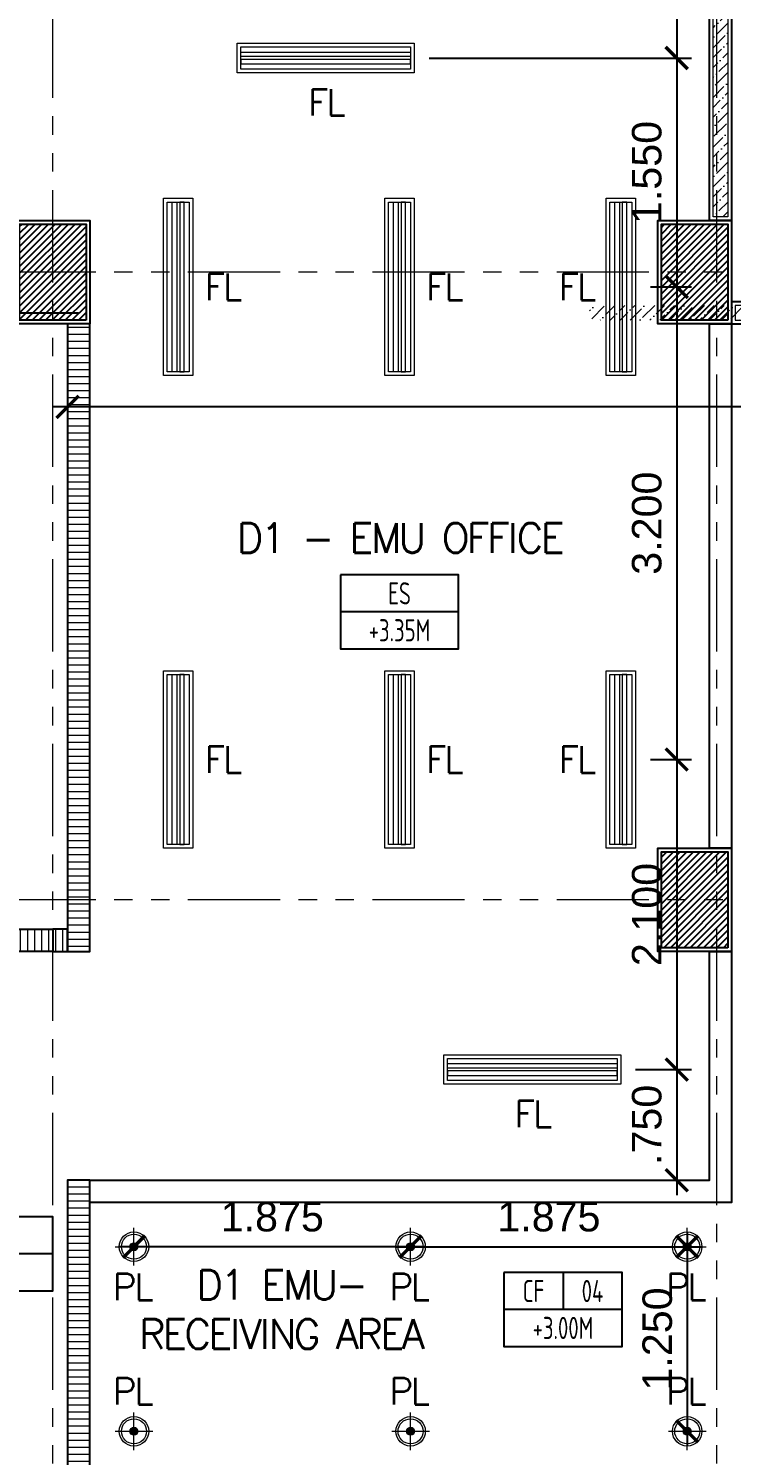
# Model space of a CAD drawing. Header units: metres. Extents: x -12400 to 1, y 0 to 106422.
# Drawn here: x -12298.91 to -12294.14, y 106338.85 to 106348.52 of the extents above; entities that cross this region are included whole.
import ezdxf
from ezdxf.enums import TextEntityAlignment as Align

# ---------------------------------------------------------------- set-up
doc = ezdxf.new("R2010")
doc.units = ezdxf.units.M
doc.header["$PDMODE"] = 35
doc.linetypes.add('CENTER', pattern=[2, 1.25, -0.25, 0.25, -0.25])
doc.linetypes.add('PHANTOM2', pattern=[1.25, 0.625, -0.125, 0.125, -0.125, 0.125, -0.125])
for name, color, linetype in [('C-SCHED', 1, 'Continuous'), ('E_FIX_LIGHT1', 2, 'Continuous'), ('lighting', 1, 'Continuous'), ('stone', 15, 'Continuous'), ('txt', 2, 'Continuous')]:
    doc.layers.add(name, color=color, linetype=linetype)
for name, color, linetype, lineweight in [('DIM 001', 251, 'Continuous', 13), ('FURN', 8, 'Continuous', 5), ('grid', 1, 'CENTER', 15), ('HATCH', 250, 'Continuous', 5), ('LAYOUT', 1, 'Continuous', 20), ('LF 001', 51, 'Continuous', 20)]:
    doc.layers.add(name, color=color, linetype=linetype, lineweight=lineweight)
doc.layers.add('GUIDELINES', color=206, linetype='Continuous', plot=False)
doc.styles.add('architxt', font='architxt.shx', dxfattribs={"width": 0.8})
doc.styles.add('DIMTXT-100', font='arial.ttf')
doc.styles.add('swis721', font='swiss.ttf')
doc.styles.add('T.25', font='romans.shx', dxfattribs={"height": 0.2})
doc.dimstyles.new('D-100', dxfattribs={"dimtxt": 0.2, "dimasz": 0.15, "dimexe": 0.1, "dimexo": 0.1, "dimgap": 0.1, "dimtad": 1, "dimdec": 3, "dimzin": 4, "dimdsep": 46, "dimtxsty": 'DIMTXT-100', "dimblk": 'ARCHTICK', "dimcen": 0.2, "dimdle": 0.1, "dimclrd": 8, "dimclre": 8, "dimclrt": 2, "dimadec": 0, "dimazin": 1, "dimtfac": 1, "dimtdec": 3, "dimtofl": 0, "dimtmove": 2, "dimatfit": 3, "dimfxl": 1, "dimarcsym": 0})
doc.dimstyles.new('DIM 200', dxfattribs={"dimtxt": 200, "dimasz": 1, "dimexe": 0, "dimexo": 40, "dimgap": 50, "dimtad": 1, "dimtoh": 1, "dimdec": 0, "dimlfac": 2, "dimtxsty": 'swis721', "dimblk": 'CIR', "dimcen": 0, "dimclrd": 155, "dimclre": 155, "dimclrt": 4, "dimadec": 0, "dimazin": 0, "dimtfac": 1, "dimtdec": 0, "dimtix": 1, "dimtmove": 1, "dimatfit": 3, "dimldrblk": 'CIR', "dimfxl": 0, "dimarcsym": 0})

# ---------------------------------------------------------------- blocks, each defined once
blk = doc.blocks.new('_ArchTick')
at = {"color": 0, "linetype": 'ByBlock', "const_width": 0.15}
blk.add_lwpolyline([(-0.5, -0.5), (0.5, 0.5)], dxfattribs=at)
blk = doc.blocks.new('*D1536')
at = {"layer": 'DEFPOINTS', "color": 0, "transparency": 16777216}
for p in [(-12294.9919, 106349.6675), (-12296.2919, 106348.3175), (-12294.5131, 106348.3175)]:
    blk.add_point(p, dxfattribs=at)
at = {"layer": 'DIM 001', "color": 8, "lineweight": -2, "transparency": 16777216}
for p, q in [((-12294.5131, 106349.7675), (-12294.5131, 106348.2175)), ((-12294.8919, 106349.6675), (-12294.4131, 106349.6675)), ((-12296.1919, 106348.3175), (-12294.4131, 106348.3175))]:
    blk.add_line(p, q, dxfattribs=at)
at = {"layer": 'DIM 001', "color": 8, "lineweight": -2, "transparency": 16777216, "xscale": 0.15, "yscale": 0.15, "zscale": 0.15}
for p, rotation in [((-12294.5131, 106349.6675), 90), ((-12294.5131, 106348.3175), 270)]:
    blk.add_blockref('_ArchTick', p, dxfattribs=dict(at, rotation=rotation))
at = {"layer": 'DIM 001', "color": 2, "transparency": 16777216, "insert": (-12294.7152, 106348.9925), "char_height": 0.2, "attachment_point": 5, "rotation": 90, "style": 'DIMTXT-100'}
blk.add_mtext('1.350', dxfattribs=at)
blk = doc.blocks.new('*D1537')
at = {"layer": 'DEFPOINTS', "color": 0, "transparency": 16777216}
for p in [(-12296.2919, 106348.3175), (-12294.7919, 106346.7675), (-12294.5131, 106346.7675)]:
    blk.add_point(p, dxfattribs=at)
at = {"layer": 'DIM 001', "color": 8, "lineweight": -2, "transparency": 16777216}
for p, q in [((-12294.5131, 106348.4175), (-12294.5131, 106346.6675)), ((-12296.1919, 106348.3175), (-12294.4131, 106348.3175)), ((-12294.6919, 106346.7675), (-12294.4131, 106346.7675))]:
    blk.add_line(p, q, dxfattribs=at)
at = {"layer": 'DIM 001', "color": 8, "lineweight": -2, "transparency": 16777216, "xscale": 0.15, "yscale": 0.15, "zscale": 0.15}
for p, rotation in [((-12294.5131, 106348.3175), 90), ((-12294.5131, 106346.7675), 270)]:
    blk.add_blockref('_ArchTick', p, dxfattribs=dict(at, rotation=rotation))
at = {"layer": 'DIM 001', "color": 2, "transparency": 16777216, "insert": (-12294.7152, 106347.5425), "char_height": 0.2, "attachment_point": 5, "rotation": 90, "style": 'DIMTXT-100'}
blk.add_mtext('1.550', dxfattribs=at)
blk = doc.blocks.new('*D1513')
at = {"layer": 'DEFPOINTS', "color": 0, "transparency": 16777216}
for p in [(-12294.7919, 106346.7675), (-12294.7919, 106343.5675), (-12294.5131, 106343.5675)]:
    blk.add_point(p, dxfattribs=at)
at = {"layer": 'DIM 001', "color": 8, "lineweight": -2, "transparency": 16777216}
for p, q in [((-12294.5131, 106346.8675), (-12294.5131, 106343.4675)), ((-12294.6919, 106346.7675), (-12294.4131, 106346.7675)), ((-12294.6919, 106343.5675), (-12294.4131, 106343.5675))]:
    blk.add_line(p, q, dxfattribs=at)
at = {"layer": 'DIM 001', "color": 8, "lineweight": -2, "transparency": 16777216, "xscale": 0.15, "yscale": 0.15, "zscale": 0.15}
for p, rotation in [((-12294.5131, 106346.7675), 90), ((-12294.5131, 106343.5675), 270)]:
    blk.add_blockref('_ArchTick', p, dxfattribs=dict(at, rotation=rotation))
at = {"layer": 'DIM 001', "color": 2, "transparency": 16777216, "insert": (-12294.7152, 106345.1675), "char_height": 0.2, "attachment_point": 5, "rotation": 90, "style": 'DIMTXT-100'}
blk.add_mtext('3.200', dxfattribs=at)
blk = doc.blocks.new('*D1514')
at = {"layer": 'DEFPOINTS', "color": 0, "transparency": 16777216}
for p in [(-12294.7919, 106343.5675), (-12294.8919, 106341.4675), (-12294.5131, 106341.4675)]:
    blk.add_point(p, dxfattribs=at)
at = {"layer": 'DIM 001', "color": 8, "lineweight": -2, "transparency": 16777216}
for p, q in [((-12294.5131, 106343.6675), (-12294.5131, 106341.3675)), ((-12294.6919, 106343.5675), (-12294.4131, 106343.5675)), ((-12294.7919, 106341.4675), (-12294.4131, 106341.4675))]:
    blk.add_line(p, q, dxfattribs=at)
at = {"layer": 'DIM 001', "color": 8, "lineweight": -2, "transparency": 16777216, "xscale": 0.15, "yscale": 0.15, "zscale": 0.15}
for p, rotation in [((-12294.5131, 106343.5675), 90), ((-12294.5131, 106341.4675), 270)]:
    blk.add_blockref('_ArchTick', p, dxfattribs=dict(at, rotation=rotation))
at = {"layer": 'DIM 001', "color": 2, "transparency": 16777216, "insert": (-12294.7152, 106342.5175), "char_height": 0.2, "attachment_point": 5, "rotation": 90, "style": 'DIMTXT-100'}
blk.add_mtext('2.100', dxfattribs=at)
blk = doc.blocks.new('*D1515')
at = {"layer": 'DEFPOINTS', "color": 0, "transparency": 16777216}
for p in [(-12294.8919, 106341.4675), (-12294.8919, 106340.7175), (-12294.5131, 106340.7175)]:
    blk.add_point(p, dxfattribs=at)
at = {"layer": 'DIM 001', "color": 8, "lineweight": -2, "transparency": 16777216}
for p, q in [((-12294.5131, 106341.5675), (-12294.5131, 106340.6175)), ((-12294.7919, 106341.4675), (-12294.4131, 106341.4675)), ((-12294.7919, 106340.7175), (-12294.4131, 106340.7175))]:
    blk.add_line(p, q, dxfattribs=at)
at = {"layer": 'DIM 001', "color": 8, "lineweight": -2, "transparency": 16777216, "xscale": 0.15, "yscale": 0.15, "zscale": 0.15}
for p, rotation in [((-12294.5131, 106341.4675), 90), ((-12294.5131, 106340.7175), 270)]:
    blk.add_blockref('_ArchTick', p, dxfattribs=dict(at, rotation=rotation))
at = {"layer": 'DIM 001', "color": 2, "transparency": 16777216, "insert": (-12294.7152, 106341.0925), "char_height": 0.2, "attachment_point": 5, "rotation": 90, "style": 'DIMTXT-100'}
blk.add_mtext('.750', dxfattribs=at)
blk = doc.blocks.new('*D1448')
at = {"layer": 'DEFPOINTS', "color": 0, "transparency": 16777216}
for p in [(-12296.3169, 106340.2675), (-12294.4419, 106340.2675), (-12294.4419, 106340.2675)]:
    blk.add_point(p, dxfattribs=at)
at = {"layer": 'DIM 001', "color": 8, "lineweight": -2, "transparency": 16777216}
blk.add_line((-12296.4169, 106340.2675), (-12294.3419, 106340.2675), dxfattribs=at)
at = {"layer": 'DIM 001', "color": 8, "lineweight": -2, "transparency": 16777216, "xscale": 0.15, "yscale": 0.15, "zscale": 0.15, "rotation": 180}
blk.add_blockref('_ArchTick', (-12296.3169, 106340.2675), dxfattribs=at)
at = {"layer": 'DIM 001', "color": 8, "lineweight": -2, "transparency": 16777216, "xscale": 0.15, "yscale": 0.15, "zscale": 0.15}
blk.add_blockref('_ArchTick', (-12294.4419, 106340.2675), dxfattribs=at)
at = {"layer": 'DIM 001', "color": 2, "transparency": 16777216, "insert": (-12295.3794, 106340.4697), "char_height": 0.2, "attachment_point": 5, "style": 'DIMTXT-100'}
blk.add_mtext('1.875', dxfattribs=at)
blk = doc.blocks.new('*D1449')
at = {"layer": 'DEFPOINTS', "color": 0, "transparency": 16777216}
for p in [(-12298.1919, 106340.2675), (-12298.1919, 106340.2675), (-12296.3169, 106340.2675)]:
    blk.add_point(p, dxfattribs=at)
at = {"layer": 'DIM 001', "color": 8, "lineweight": -2, "transparency": 16777216}
blk.add_line((-12296.2169, 106340.2675), (-12298.2919, 106340.2675), dxfattribs=at)
at = {"layer": 'DIM 001', "color": 8, "lineweight": -2, "transparency": 16777216, "xscale": 0.15, "yscale": 0.15, "zscale": 0.15, "rotation": 180}
blk.add_blockref('_ArchTick', (-12298.1919, 106340.2675), dxfattribs=at)
at = {"layer": 'DIM 001', "color": 8, "lineweight": -2, "transparency": 16777216, "xscale": 0.15, "yscale": 0.15, "zscale": 0.15}
blk.add_blockref('_ArchTick', (-12296.3169, 106340.2675), dxfattribs=at)
at = {"layer": 'DIM 001', "color": 2, "transparency": 16777216, "insert": (-12297.2544, 106340.4697), "char_height": 0.2, "attachment_point": 5, "style": 'DIMTXT-100'}
blk.add_mtext('1.875', dxfattribs=at)
blk = doc.blocks.new('*D1450')
at = {"layer": 'DEFPOINTS', "color": 0, "transparency": 16777216}
for p in [(-12294.4419, 106340.2675), (-12294.4419, 106339.0175), (-12294.4419, 106339.0175)]:
    blk.add_point(p, dxfattribs=at)
at = {"layer": 'DIM 001', "color": 8, "lineweight": -2, "transparency": 16777216}
blk.add_line((-12294.4419, 106340.3675), (-12294.4419, 106338.9175), dxfattribs=at)
at = {"layer": 'DIM 001', "color": 8, "lineweight": -2, "transparency": 16777216, "xscale": 0.15, "yscale": 0.15, "zscale": 0.15}
for p, rotation in [((-12294.4419, 106340.2675), 90), ((-12294.4419, 106339.0175), 270)]:
    blk.add_blockref('_ArchTick', p, dxfattribs=dict(at, rotation=rotation))
at = {"layer": 'DIM 001', "color": 2, "transparency": 16777216, "insert": (-12294.644, 106339.6425), "char_height": 0.2, "attachment_point": 5, "rotation": 90, "style": 'DIMTXT-100'}
blk.add_mtext('1.250', dxfattribs=at)
blk = doc.blocks.new('*D1524')
at = {"layer": 'DEFPOINTS', "color": 0, "transparency": 16777216}
for p in [(-12298.6419, 106345.9545), (-12298.6419, 106345.9545), (0.6, 0.075)]:
    blk.add_point(p, dxfattribs=at)
at = {"layer": 'DIM 001', "color": 8, "lineweight": -2, "transparency": 16777216}
for p, q in [((0.6, 0.175), (0.6, 106346.0545)), ((0.7, 106345.9545), (-12298.7419, 106345.9545))]:
    blk.add_line(p, q, dxfattribs=at)
at = {"layer": 'DIM 001', "color": 8, "lineweight": -2, "transparency": 16777216, "xscale": 0.15, "yscale": 0.15, "zscale": 0.15, "rotation": 180}
blk.add_blockref('_ArchTick', (-12298.6419, 106345.9545), dxfattribs=at)
at = {"layer": 'DIM 001', "color": 8, "lineweight": -2, "transparency": 16777216, "xscale": 0.15, "yscale": 0.15, "zscale": 0.15}
blk.add_blockref('_ArchTick', (0.6, 106345.9545), dxfattribs=at)
at = {"layer": 'DIM 001', "color": 2, "transparency": 16777216, "insert": (-6149.0209, 106346.1566), "char_height": 0.2, "attachment_point": 5, "style": 'DIMTXT-100'}
blk.add_mtext('12299.242', dxfattribs=at)
blk = doc.blocks.new('CIR')
at = {"color": 4}
blk.add_circle((0, 0), 50, dxfattribs=at)
blk = doc.blocks.new('L1')
at = {"layer": 'LF 001', "lineweight": 20, "ltscale": 1500}
h = blk.add_hatch(color=256, dxfattribs=at)
edge = h.paths.add_edge_path()
edge.add_arc((0, 0), 0.0319, 0, 360)
at = {"layer": 'LF 001', "color": 76, "lineweight": 18, "ltscale": 1500}
for points in [[(0, 0.15), (0, -0.15)], [(-0.15, 0), (0.15, 0)]]:
    blk.add_lwpolyline(points, dxfattribs=at)
at = {"layer": 'LF 001', "ltscale": 1500}
blk.add_lwpolyline([(-0.1, 0, -1), (0.1, 0, -1)], format="xyb", close=True, dxfattribs=at)
at = {"layer": 'LF 001', "lineweight": 20, "ltscale": 1500}
blk.add_circle((0, 0), 0.0319, dxfattribs=at)
blk = doc.blocks.new('LO')
at = {"layer": 'LAYOUT', "xscale": 1000, "yscale": 1000, "zscale": 1000}
blk.add_blockref('L1', (0, 0), dxfattribs=at)
blk = doc.blocks.new('*U1960')
at = {"layer": 'LF 001', "ltscale": 1500}
blk.add_circle((0, 0), 0.0999, dxfattribs=at)
at = {"layer": 'lighting', "xscale": 0.0008492979043710491, "yscale": 0.0008492979043710491, "zscale": 0.0008492979043710491}
blk.add_blockref('LO', (0, 0), dxfattribs=at)
blk = doc.blocks.new('*U1443')
at = {"layer": 'HATCH'}
h = blk.add_hatch(dxfattribs=at)
h.set_pattern_fill('ANSI31', color=256, scale=0.015, angle=45)
h.set_pattern_definition([(90, (12091.37419, -106406.416595), (-0.047625, 0), [])])
h.paths.add_polyline_path([(-0.9875, 0.15), (-0.9875, 0), (0.1, 0), (0.1, 0.15)])
at = {"color": 3}
blk.add_lwpolyline([(0.1, 0), (0.1, 0.15), (0, 0.15), (0, 0)], close=True, dxfattribs=at)
blk = doc.blocks.new('*U615')
at = {"layer": 'HATCH'}
h = blk.add_hatch(dxfattribs=at)
h.set_pattern_fill('ANSI36', color=256, scale=0.015)
h.set_pattern_definition([(45, (12091.37419, -106406.766595), (0.02525697034, 0.092608891249), [0.1190625, -0.0238125, 0, -0.0238125])])
h.paths.add_polyline_path([(-0.9625, 0.125), (-0.9625, 0.025), (0.075, 0.025), (0.075, 0.125)])
at = {"color": 4}
blk.add_lwpolyline([(0.1, 0), (0.1, 0.15), (0, 0.15), (0, 0)], close=True, dxfattribs=at)
at = {"layer": 'HATCH'}
blk.add_lwpolyline([(0.075, 0.025), (0.075, 0.125), (0.025, 0.125), (0.025, 0.025)], close=True, dxfattribs=at)
blk = doc.blocks.new('*U1966')
at = {"layer": 'HATCH'}
h = blk.add_hatch(dxfattribs=at)
h.set_pattern_fill('ANSI36', color=256, scale=0.015)
h.set_pattern_definition([(45, (12095.32419, -106406.766595), (0.02525697034, 0.092608891249), [0.1190625, -0.0238125, 0, -0.0238125])])
h.paths.add_polyline_path([(0.025, 0.125), (0.025, 0.025), (4.025, 0.025), (4.025, 0.125)])
at = {"color": 4}
blk.add_lwpolyline([(4.05, 0), (4.05, 0.15), (0, 0.15), (0, 0)], close=True, dxfattribs=at)
at = {"layer": 'HATCH'}
blk.add_lwpolyline([(4.025, 0.025), (4.025, 0.125), (0.025, 0.125), (0.025, 0.025)], close=True, dxfattribs=at)
blk = doc.blocks.new('*U71')
at = {"layer": 'HATCH'}
h = blk.add_hatch(dxfattribs=at)
h.set_pattern_fill('ANSI31', color=256, scale=0.015, angle=45)
h.set_pattern_definition([(90, (12093.27419, -106406.416595), (-0.047625, 0), [])])
h.paths.add_polyline_path([(0, 0.15), (0, 0), (2, 0), (2, 0.15)])
at = {"color": 3}
blk.add_lwpolyline([(2, 0), (2, 0.15), (0, 0.15), (0, 0)], close=True, dxfattribs=at)
blk = doc.blocks.new('*U60')
at = {"layer": 'HATCH'}
h = blk.add_hatch(dxfattribs=at)
h.set_pattern_fill('ANSI31', color=256, scale=0.015, angle=45)
h.set_pattern_definition([(90, (12095.52419, -106406.416595), (-0.047625, 0), [])])
h.paths.add_polyline_path([(0, 0.15), (0, 0), (4.25, 0), (4.25, 0.15)])
at = {"color": 3}
blk.add_lwpolyline([(4.25, 0), (4.25, 0.15), (0, 0.15), (0, 0)], close=True, dxfattribs=at)
blk = doc.blocks.new('GFCOLUMNS')
h = blk.add_hatch()
h.set_pattern_fill('ANSI31', color=8, scale=0.01)
h.set_pattern_definition([(45, (12160.829415, -106286.247546), (-0.022450640303, 0.022450640303), [])])
h.paths.add_polyline_path([(-2.2, 18.025), (-1.75, 18.025), (-1.75, 18.675), (-2.2, 18.675)])
h.paths.add_polyline_path([(2.7, 18.675), (2.7, 18.225), (2.05, 18.225), (2.05, 18.675)])
h.paths.add_polyline_path([(6.95, 18.025), (6.5, 18.025), (6.5, 18.675), (6.95, 18.675)])
h.paths.add_polyline_path([(11.2, 17.525), (11.2, 17.975), (10.55, 17.975), (10.55, 17.525)])
h.paths.add_polyline_path([(14.8, 18.025), (15.25, 18.025), (15.25, 18.675), (14.8, 18.675)])
h.paths.add_polyline_path([(19.05, 18.675), (19.05, 18.225), (19.7, 18.225), (19.7, 18.675)])
h.paths.add_polyline_path([(23.95, 18.025), (23.5, 18.025), (23.5, 18.675), (23.95, 18.675)])
h.paths.add_polyline_path([(-2.2, 13.275), (-1.75, 13.275), (-1.75, 13.925), (-2.2, 13.925)])
h.paths.add_polyline_path([(2.6, 13.275), (2.15, 13.275), (2.15, 13.925), (2.6, 13.925)])
h.paths.add_polyline_path([(6.95, 13.275), (6.5, 13.275), (6.5, 13.925), (6.95, 13.925)])
h.paths.add_polyline_path([(11.1, 13.275), (10.7, 13.275), (10.7, 13.675), (11.1, 13.675)])
h.paths.add_polyline_path([(14.8, 13.275), (15.25, 13.275), (15.25, 13.925), (14.8, 13.925)])
h.paths.add_polyline_path([(19.15, 13.275), (19.6, 13.275), (19.6, 13.925), (19.15, 13.925)])
h.paths.add_polyline_path([(23.95, 13.275), (23.5, 13.275), (23.5, 13.925), (23.95, 13.925)])
h.paths.add_polyline_path([(-2.2, 9.025), (-1.75, 9.025), (-1.75, 9.675), (-2.2, 9.675)])
h.paths.add_polyline_path([(6.95, 9.025), (6.5, 9.025), (6.5, 9.675), (6.95, 9.675)])
h.paths.add_polyline_path([(14.8, 9.025), (15.25, 9.025), (15.25, 9.675), (14.8, 9.675)])
h.paths.add_polyline_path([(23.95, 9.025), (23.5, 9.025), (23.5, 9.675), (23.95, 9.675)])
h.paths.add_polyline_path([(-2.2, 4.775), (-1.75, 4.775), (-1.75, 5.425), (-2.2, 5.425)])
h.paths.add_polyline_path([(-2.2, 2.25), (-1.75, 2.25), (-1.75, 2.9), (-2.2, 2.9)])
h.paths.add_polyline_path([(0.675, 0.025), (0.675, 0.475), (0.025, 0.475), (0.025, 0.025)])
h.paths.add_polyline_path([(2.7, 0.025), (2.7, 0.475), (2.05, 0.475), (2.05, 0.025)])
h.paths.add_polyline_path([(2.15, 4.775), (2.6, 4.775), (2.6, 5.425), (2.15, 5.425)])
h.paths.add_polyline_path([(6.95, 0.025), (6.5, 0.025), (6.5, 0.675), (6.95, 0.675)])
h.paths.add_polyline_path([(11.2, 1.025), (11.2, 1.475), (10.55, 1.475), (10.55, 1.025)])
h.paths.add_polyline_path([(14.8, 0.025), (15.25, 0.025), (15.25, 0.675), (14.8, 0.675)])
h.paths.add_polyline_path([(19.05, 0.025), (19.05, 0.475), (19.7, 0.475), (19.7, 0.025)])
h.paths.add_polyline_path([(23.95, 0.025), (23.5, 0.025), (23.5, 0.675), (23.95, 0.675)])
h.paths.add_polyline_path([(6.95, 4.775), (6.5, 4.775), (6.5, 5.425), (6.95, 5.425)])
h.paths.add_polyline_path([(11.1, 4.775), (10.65, 4.775), (10.65, 5.425), (11.1, 5.425)])
h.paths.add_polyline_path([(14.8, 4.775), (15.25, 4.775), (15.25, 5.425), (14.8, 5.425)])
h.paths.add_polyline_path([(19.6, 4.775), (19.15, 4.775), (19.15, 5.425), (19.6, 5.425)])
h.paths.add_polyline_path([(23.95, 4.775), (23.5, 4.775), (23.5, 5.425), (23.95, 5.425)])
at = {"color": 7}
for points in [[(2.625, 13.25), (2.125, 13.25), (2.125, 13.95), (2.625, 13.95)], [(6.975, 13.25), (6.475, 13.25), (6.475, 13.95), (6.975, 13.95)], [(6.975, 9), (6.475, 9), (6.475, 9.7), (6.975, 9.7)]]:
    blk.add_lwpolyline(points, close=True, dxfattribs=at)
at = {"layer": 'stone', "color": 5}
for points in [[(2.6, 13.275), (2.15, 13.275), (2.15, 13.925), (2.6, 13.925)], [(6.95, 13.275), (6.5, 13.275), (6.5, 13.925), (6.95, 13.925)], [(6.95, 9.025), (6.5, 9.025), (6.5, 9.675), (6.95, 9.675)]]:
    blk.add_lwpolyline(points, close=True, dxfattribs=at)
blk = doc.blocks.new('LEDPENDANTLT')
at = {"color": 1}
for points in [[(0, 0.2), (1.2, 0.2), (1.2, 0), (0, 0)], [(0.025, 0.175), (1.175, 0.175), (1.175, 0.025), (0.025, 0.025)]]:
    blk.add_lwpolyline(points, close=True, dxfattribs=at)
at = {"color": 2}
for points in [[(1.175, 0.11), (0.025, 0.11), (0.025, 0.14), (1.175, 0.14)], [(1.175, 0.09), (0.025, 0.09), (0.025, 0.06), (1.175, 0.06)]]:
    blk.add_lwpolyline(points, close=True, dxfattribs=at)
blk = doc.blocks.new('A$C26a86990')
at = {"color": 6, "linetype": 'PHANTOM2'}
for points in [[(-27.25, -5.0382), (-27.25, 31.85)], [(-22.75, -5.0382), (-22.75, 31.85)], [(8.0408, 18.781), (-45.6833, 18.781)], [(8.0408, 14.531), (-45.6833, 14.531)]]:
    blk.add_leader(points, dimstyle='DIM 200', override={"dimasz": 0.002, "dimgap": 60, "dimtad": 0}, dxfattribs=at)

msp = doc.modelspace()

# ---------------------------------------------------------------- linework, layer by layer
at = {"color": 1}
for points in [[(-12294.29188, 106346.51754), (-12294.14188, 106346.51754), (-12294.14188, 106342.96754), (-12294.29188, 106342.96754)], [(-12299.59188, 106342.41754), (-12298.74188, 106342.41754), (-12298.74188, 106342.26754), (-12299.59188, 106342.26754)], [(-12298.49188, 106340.71754), (-12294.29188, 106340.71754), (-12294.29188, 106342.26754), (-12294.14188, 106342.26754), (-12294.14188, 106340.56754), (-12298.49188, 106340.56754)]]:
    msp.add_lwpolyline(points, close=True, dxfattribs=at)
at = {"layer": 'C-SCHED'}
for p, q in [((-12295.99188, 106344.56754), (-12296.79188, 106344.56754)), ((-12298.74188, 106340.21883), (-12299.54188, 106340.21883)), ((-12295.28382, 106340.09254), (-12295.28382, 106339.84254)), ((-12294.88382, 106339.84254), (-12295.68382, 106339.84254))]:
    msp.add_line(p, q, dxfattribs=at)
for points in [[(-12296.79188, 106344.81754), (-12296.79188, 106344.31754), (-12295.99188, 106344.31754), (-12295.99188, 106344.81754)], [(-12299.54188, 106340.46883), (-12299.54188, 106339.96883), (-12298.74188, 106339.96883), (-12298.74188, 106340.46883)], [(-12295.68382, 106340.09254), (-12295.68382, 106339.59254), (-12294.88382, 106339.59254), (-12294.88382, 106340.09254)]]:
    msp.add_lwpolyline(points, close=True, dxfattribs=at)
at = {"layer": 'GUIDELINES'}
msp.add_lwpolyline([(-12303.24188, 106346.59254), (-12298.56688, 106346.59254)], dxfattribs=at)

# ---------------------------------------------------------------- block references
for name, p in [('GFCOLUMNS', (-12301.11688, 106333.26754)), ('*U615', (-12294.14188, 106346.51754)), ('*U1443', (-12298.74188, 106342.26754))]:
    msp.add_blockref(name, p)
at = {"xscale": -1, "rotation": 270}
msp.add_blockref('*U1966', (-12294.29188, 106347.21754), dxfattribs=at)
at = {"rotation": 90}
for name, p in [('*U60', (-12298.49188, 106342.26754)), ('*U71', (-12298.49188, 106338.71754))]:
    msp.add_blockref(name, p, dxfattribs=at)
at = {"layer": 'E_FIX_LIGHT1', "rotation": 90}
for p in [(-12298.19188, 106340.26754), (-12296.31688, 106340.26754), (-12294.44188, 106340.26754), (-12298.19188, 106339.01754), (-12296.31688, 106339.01754), (-12294.44188, 106339.01754)]:
    msp.add_blockref('*U1960', p, dxfattribs=at)
at = {"layer": 'FURN'}
for p in [(-12297.49188, 106348.21754), (-12296.09188, 106341.36754)]:
    msp.add_blockref('LEDPENDANTLT', p, dxfattribs=at)
at = {"layer": 'FURN', "rotation": 90}
for p in [(-12297.79188, 106346.16754), (-12296.29188, 106346.16754), (-12294.79188, 106346.16754), (-12297.79188, 106342.96754), (-12296.29188, 106342.96754), (-12294.79188, 106342.96754)]:
    msp.add_blockref('LEDPENDANTLT', p, dxfattribs=at)
at = {"layer": 'grid'}
msp.add_blockref('A$C26a86990', (-12271.49188, 106328.08654), dxfattribs=at)

# ---------------------------------------------------------------- texts
at = {"linetype": 'Continuous', "char_height": 0.2, "attachment_point": 5, "style": 'T.25'}
for s, width, insert in [('{\\T0.9;\\C3;D1 - EMU OFFICE}', 7.6042067, (-12296.39188, 106345.06754)), ('{\\T0.9;\\C3;D1 EMU- \\PRECEIVING AREA}', 2.6468908, (-12297.19732, 106339.84254))]:
    msp.add_mtext_dynamic_manual_height_columns(s, width=width, gutter_width=0.001, heights=[0], dxfattribs=dict(at, insert=insert))
at = {"layer": 'C-SCHED', "color": 2, "style": 'architxt', "width": 0.8}
for s, p in [('ES', (-12296.39188, 106344.61718)), ('CF', (-12295.48382, 106339.89218))]:
    msp.add_text(s, height=0.15, dxfattribs=at).set_placement(p, align=Align.CENTER)
for tag, p in [('+3.35M', (-12296.39188, 106344.36718)), ('04', (-12295.08382, 106339.89218)), ('+3.00M', (-12295.28382, 106339.64218))]:
    msp.add_attdef(tag, text='-', height=0.15, dxfattribs=at).set_placement(p, align=Align.CENTER)
at = {"layer": 'txt', "color": 6, "linetype": 'Continuous', "char_height": 0.18, "attachment_point": 5, "style": 'T.25'}
for s, insert in [('{\\T0.9;FL}', (-12296.89188, 106348.01754)), ('{\\T0.9;FL}', (-12297.59188, 106346.76754)), ('{\\T0.9;FL}', (-12296.09188, 106346.76754)), ('{\\T0.9;FL}', (-12295.19188, 106346.76754)), ('{\\T0.9;FL}', (-12297.59188, 106343.56754)), ('{\\T0.9;FL}', (-12296.09188, 106343.56754)), ('{\\T0.9;FL}', (-12295.19188, 106343.56754)), ('{\\T0.9;FL}', (-12295.49188, 106341.16754)), ('{\\T0.9;PL}', (-12298.20465, 106339.99613)), ('{\\T0.9;PL}', (-12296.32965, 106339.99613)), ('{\\T0.9;PL}', (-12294.45465, 106339.99613)), ('{\\T0.9;PL}', (-12298.20465, 106339.28894)), ('{\\T0.9;PL}', (-12296.32965, 106339.28894)), ('{\\T0.9;PL}', (-12294.45465, 106339.28894))]:
    msp.add_mtext_dynamic_manual_height_columns(s, width=0.6453045, gutter_width=0.001, heights=[0], dxfattribs=dict(at, insert=insert))

# ---------------------------------------------------------------- dimensions: what is measured, and where the dimension line sits
at = {"layer": 'DIM 001'}
for base, p1, p2, picture, middle in [((-12294.51305, 106348.31754), (-12294.99188, 106349.66754), (-12296.29188, 106348.31754), '*D1536', (-12294.71524, 106348.99254)), ((-12294.51305, 106346.76754), (-12296.29188, 106348.31754), (-12294.79188, 106346.76754), '*D1537', (-12294.71517, 106347.54254)), ((-12294.51305, 106343.56754), (-12294.79188, 106346.76754), (-12294.79188, 106343.56754), '*D1513', (-12294.71524, 106345.16754)), ((-12294.51305, 106341.46754), (-12294.79188, 106343.56754), (-12294.89188, 106341.46754), '*D1514', (-12294.71517, 106342.51754)), ((-12294.51305, 106340.71754), (-12294.89188, 106341.46754), (-12294.89188, 106340.71754), '*D1515', (-12294.71517, 106341.09254)), ((-12294.44188, 106339.01754), (-12294.44188, 106340.26754), (-12294.44188, 106339.01754), '*D1450', (-12294.64399, 106339.64254))]:
    dim = msp.add_linear_dim(base=base, p1=p1, p2=p2, angle=90, dimstyle='D-100', dxfattribs=at)
    dim.commit()
    dim.dimension.update_dxf_attribs({"geometry": picture, "text_midpoint": middle})
for base, p1, p2, picture, middle in [((-12298.64188, 106345.95449), (0.6, 0.075), (-12298.64188, 106345.95449), '*D1524', (-6149.02094, 106346.15661)), ((-12298.19188, 106340.26754), (-12296.31688, 106340.26754), (-12298.19188, 106340.26754), '*D1449', (-12297.25438, 106340.46965)), ((-12294.44188, 106340.26754), (-12296.31688, 106340.26754), (-12294.44188, 106340.26754), '*D1448', (-12295.37938, 106340.46965))]:
    dim = msp.add_linear_dim(base=base, p1=p1, p2=p2, dimstyle='D-100', dxfattribs=at)
    dim.commit()
    dim.dimension.update_dxf_attribs({"geometry": picture, "text_midpoint": middle})

doc.saveas('drawing.dxf')
